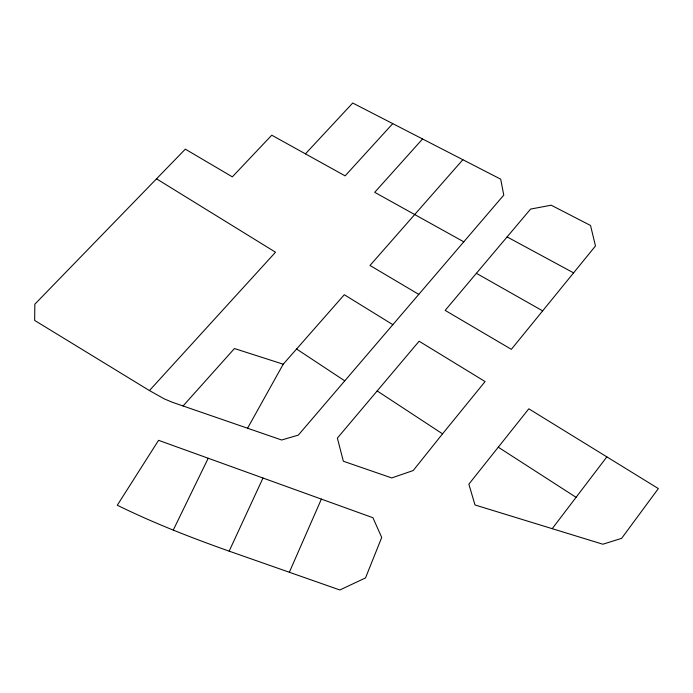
<?xml version="1.0" encoding="UTF-8"?>
<svg xmlns="http://www.w3.org/2000/svg" width="693" height="693" viewBox="0 0 693 693"><rect width="100%" height="100%" fill="white"/><g stroke="black" fill="none" stroke-linecap="round" stroke-linejoin="round"><path stroke-width="1.04" d="M289.345 572.253L321.37 499.107L372.929 517.732L381.713 537.465L365.514 577.919L339.865 589.977L229.149 551.152C191.147 537.69 153.508 523.007 117.299 505.24L158.567 440.315L321.37 499.107M229.149 551.152L262.976 478.04M173.285 530.032L208.203 458.255M247.566 428.222L283.229 364.197L344.3 294.724L392.853 324.671L503.776 195.114L500.692 179.175L352.72 103.023L305.431 153.855M552.217 528.681L602.849 544.222L621.63 538.348L658.35 488.582L528.811 408.809L468.866 484.156L474.991 504.963L552.217 528.681L606.851 456.869M442.541 433.844L485.091 381.557L419.118 341.225L337.378 438.097L343.356 461.235L391.736 477.936L413.21 470.538L442.541 433.844L377.165 390.939M476.386 273.311L530.587 209.087L551.195 205.206L590.531 225.476L595.478 245.972L511.356 349.333L445.157 310.395L476.386 273.311L542.654 310.862M392.766 123.605L345.123 175.866L271.76 135.187L232.337 176.854L185.326 149.142L34.832 304.218L34.65 320.426L149.437 390.566L164.406 398.943L172.54 402.338L281.679 440.003L298.311 435.117L392.853 324.671M462.855 159.711L370.001 265.462L418.797 294.395M183.073 405.959L234.451 348.536L283.229 364.197M422.574 138.972L374.705 192.325L463.79 241.822M149.437 390.566L275.519 252.217L156.531 178.829M507.094 236.911L573.587 272.869M498.284 447.202L576.065 497.323M296.578 349.012L344.767 380.855"/></g></svg>
